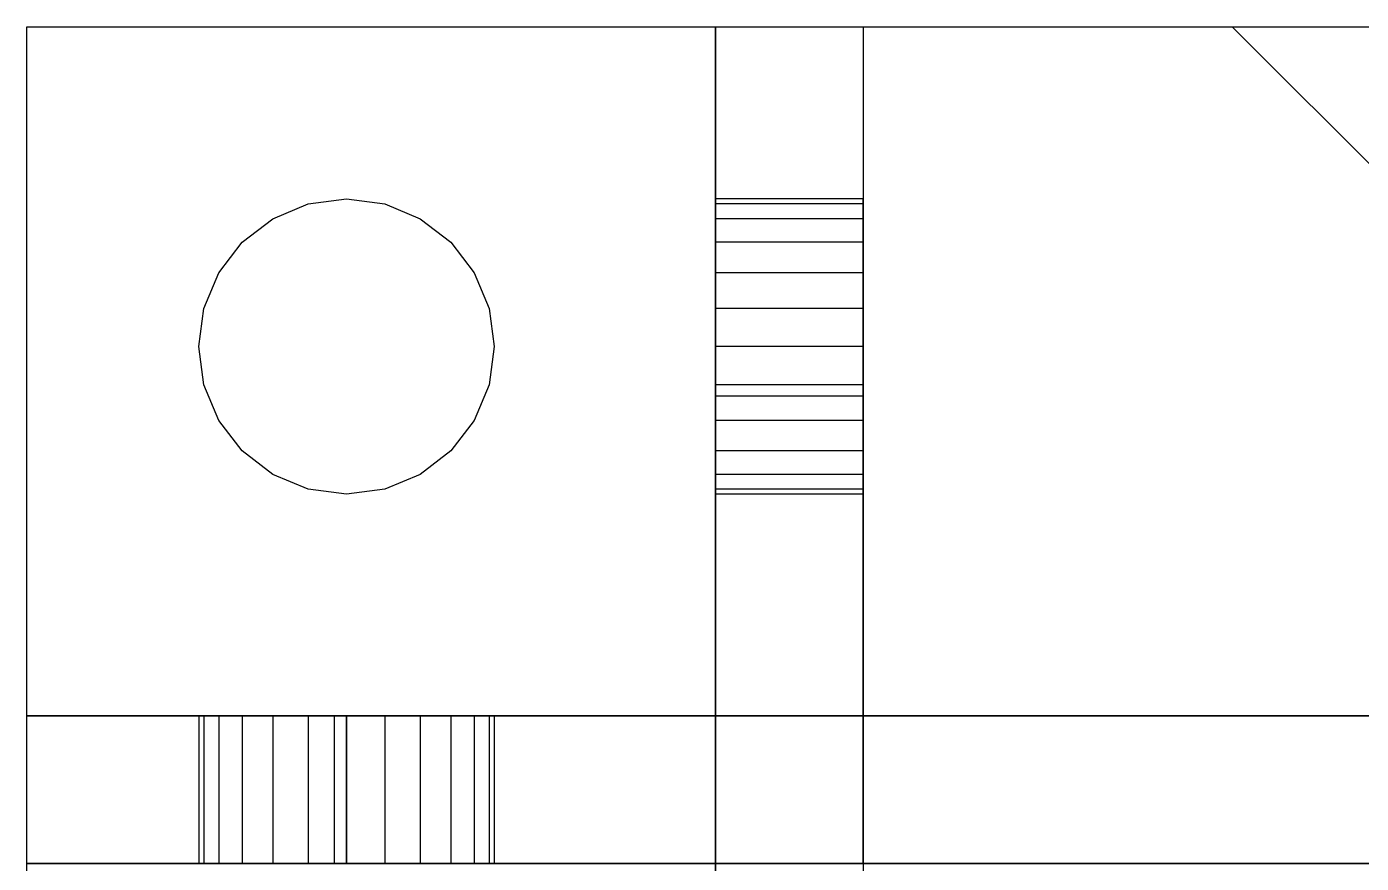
# Model space of a CAD drawing. Header units: metres. Extents: x -1 to 375, y 3 to 378.
# Drawn here: x -0.64 to 16.59, y 22.7 to 33.5 of the extents above; entities that cross this region are included whole.
import ezdxf

# ---------------------------------------------------------------- set-up
doc = ezdxf.new("R2010")
doc.units = ezdxf.units.M

msp = doc.modelspace()

# ---------------------------------------------------------------- linework, layer by layer
at = {"layer": 'Flat node sheet'}
for p, q in [((-0.635, 3.017, 8.732), (-0.635, 33.497, 8.732)), ((-0.635, 33.497, 8.732), (19.05, 33.497, 8.732)), ((-0.635, 33.497, 8.732), (-0.635, 33.497, 10.637)), ((-0.635, 33.497, 10.637), (19.05, 33.497, 10.637)), ((-0.635, 3.017, 10.637), (-0.635, 33.497, 10.637)), ((-0.635, 24.607, 19.527), (-0.635, 33.497, 19.527)), ((-0.635, 33.497, 19.527), (14.922, 33.497, 19.527)), ((-0.635, 33.497, 19.527), (-0.635, 33.497, 21.432)), ((-0.635, 24.607, 21.432), (-0.635, 33.497, 21.432)), ((-0.635, 33.497, 21.432), (14.922, 33.497, 21.432)), ((-0.635, 3.017, 253.842), (-0.635, 33.497, 253.842)), ((-0.635, 33.497, 253.842), (19.05, 33.497, 253.842)), ((-0.635, 33.497, 253.842), (-0.635, 33.497, 255.747)), ((-0.635, 33.497, 255.747), (19.05, 33.497, 255.747)), ((-0.635, 3.017, 255.747), (-0.635, 33.497, 255.747)), ((-0.635, 24.607, 264.637), (-0.635, 33.497, 264.637)), ((-0.635, 33.497, 264.637), (14.922, 33.497, 264.637)), ((-0.635, 33.497, 264.637), (-0.635, 33.497, 266.542)), ((-0.635, 24.607, 266.542), (-0.635, 33.497, 266.542)), ((-0.635, 33.497, 266.542), (14.922, 33.497, 266.542)), ((8.255, 33.497, 19.527), (8.255, 6.986, 19.527)), ((8.255, 33.497, 8.732), (8.255, 33.497, -0.158)), ((8.255, 33.497, 19.527), (8.255, 33.497, 10.637)), ((8.255, 33.497, 30.322), (8.255, 33.497, 21.432)), ((8.255, 33.497, 10.637), (8.255, 7.304, 10.637)), ((8.255, 7.304, 8.732), (8.255, 33.497, 8.732)), ((8.255, 33.497, 30.322), (8.255, 28.735, 30.322)), ((8.255, 33.497, 21.432), (8.255, 6.986, 21.432)), ((8.255, 33.497, -0.158), (8.255, 17.94, -0.158)), ((8.255, 33.497, -0.158), (10.16, 33.497, -0.158)), ((8.255, 33.497, 30.322), (10.16, 33.497, 30.322)), ((8.255, 33.497, 21.432), (10.16, 33.497, 21.432)), ((8.255, 33.497, 19.527), (10.16, 33.497, 19.527)), ((8.255, 33.497, 10.637), (10.16, 33.497, 10.637)), ((8.255, 33.497, 8.732), (10.16, 33.497, 8.732)), ((8.255, 33.497, 264.637), (8.255, 6.986, 264.637)), ((8.255, 33.497, 253.842), (8.255, 33.497, 244.952)), ((8.255, 33.497, 264.637), (8.255, 33.497, 255.747)), ((8.255, 33.497, 275.432), (8.255, 33.497, 266.542)), ((8.255, 33.497, 255.747), (8.255, 7.304, 255.747)), ((8.255, 7.304, 253.842), (8.255, 33.497, 253.842)), ((8.255, 33.497, 275.432), (8.255, 28.735, 275.432)), ((8.255, 33.497, 266.542), (8.255, 6.986, 266.542)), ((8.255, 33.497, 244.952), (8.255, 17.94, 244.952)), ((8.255, 33.497, 244.952), (10.16, 33.497, 244.952)), ((8.255, 33.497, 275.432), (10.16, 33.497, 275.432)), ((8.255, 33.497, 266.542), (10.16, 33.497, 266.542)), ((8.255, 33.497, 264.637), (10.16, 33.497, 264.637)), ((8.255, 33.497, 255.747), (10.16, 33.497, 255.747)), ((8.255, 33.497, 253.842), (10.16, 33.497, 253.842)), ((10.16, 33.497, 8.732), (10.16, 33.497, -0.158)), ((10.16, 33.497, 8.732), (10.16, 7.304, 8.732)), ((10.16, 33.497, 10.637), (10.16, 7.304, 10.637)), ((10.16, 33.497, 19.527), (10.16, 33.497, 10.637)), ((10.16, 33.497, 30.322), (10.16, 33.497, 21.432)), ((10.16, 33.497, 30.322), (10.16, 28.735, 30.322)), ((10.16, 33.497, -0.158), (10.16, 17.94, -0.158)), ((10.16, 33.497, 21.432), (10.16, 7.145, 21.432)), ((10.16, 33.497, 19.527), (10.16, 7.145, 19.527)), ((10.16, 33.497, 253.842), (10.16, 33.497, 244.952)), ((10.16, 33.497, 253.842), (10.16, 7.304, 253.842)), ((10.16, 33.497, 255.747), (10.16, 7.304, 255.747)), ((10.16, 33.497, 264.637), (10.16, 33.497, 255.747)), ((10.16, 33.497, 275.432), (10.16, 33.497, 266.542)), ((10.16, 33.497, 275.432), (10.16, 28.735, 275.432)), ((10.16, 33.497, 244.952), (10.16, 17.94, 244.952)), ((10.16, 33.497, 266.542), (10.16, 7.145, 266.542)), ((10.16, 33.497, 264.637), (10.16, 7.145, 264.637)), ((14.922, 33.497, 19.527), (19.05, 29.37, 19.527)), ((14.922, 33.497, 19.527), (14.922, 33.497, 21.432)), ((14.922, 33.497, 21.432), (19.05, 29.37, 21.432)), ((14.922, 33.497, 264.637), (19.05, 29.37, 264.637)), ((14.922, 33.497, 264.637), (14.922, 33.497, 266.542)), ((14.922, 33.497, 266.542), (19.05, 29.37, 266.542)), ((2.54, 31.02, 10.637), (2.999, 31.21, 10.637)), ((2.54, 31.02, 8.732), (2.999, 31.21, 8.732)), ((2.54, 31.02, 255.747), (2.999, 31.21, 255.747)), ((2.54, 31.02, 253.842), (2.999, 31.21, 253.842)), ((2.999, 31.21, 10.637), (3.492, 31.275, 10.637)), ((2.999, 31.21, 8.732), (3.492, 31.275, 8.732)), ((2.999, 31.21, 255.747), (3.492, 31.275, 255.747)), ((2.999, 31.21, 253.842), (3.492, 31.275, 253.842)), ((2.999, 31.21, 10.637), (2.999, 31.21, 8.732)), ((2.999, 31.21, 255.747), (2.999, 31.21, 253.842)), ((3.492, 31.275, 10.637), (3.986, 31.21, 10.637)), ((3.492, 31.275, 8.732), (3.986, 31.21, 8.732)), ((3.492, 31.275, 10.637), (3.492, 31.275, 8.732)), ((3.492, 31.275, 255.747), (3.986, 31.21, 255.747)), ((3.492, 31.275, 253.842), (3.986, 31.21, 253.842)), ((3.492, 31.275, 255.747), (3.492, 31.275, 253.842)), ((3.986, 31.21, 10.637), (4.445, 31.02, 10.637)), ((3.986, 31.21, 8.732), (4.445, 31.02, 8.732)), ((3.986, 31.21, 10.637), (3.986, 31.21, 8.732)), ((3.986, 31.21, 255.747), (4.445, 31.02, 255.747)), ((3.986, 31.21, 253.842), (4.445, 31.02, 253.842)), ((3.986, 31.21, 255.747), (3.986, 31.21, 253.842)), ((8.255, 31.275, 26.195), (8.255, 31.21, 25.702)), ((8.255, 31.21, 26.688), (8.255, 31.275, 26.195)), ((10.16, 31.275, 26.195), (8.255, 31.275, 26.195)), ((8.255, 31.275, 271.305), (8.255, 31.21, 270.812)), ((8.255, 31.21, 271.798), (8.255, 31.275, 271.305)), ((10.16, 31.275, 271.305), (8.255, 31.275, 271.305)), ((8.255, 31.21, 25.702), (8.255, 31.02, 25.242)), ((8.255, 31.02, 27.147), (8.255, 31.21, 26.688)), ((10.16, 31.21, 25.702), (8.255, 31.21, 25.702)), ((10.16, 31.21, 26.688), (8.255, 31.21, 26.688)), ((8.255, 31.21, 270.812), (8.255, 31.02, 270.352)), ((8.255, 31.02, 272.257), (8.255, 31.21, 271.798)), ((10.16, 31.21, 270.812), (8.255, 31.21, 270.812)), ((10.16, 31.21, 271.798), (8.255, 31.21, 271.798)), ((10.16, 31.275, 26.195), (10.16, 31.21, 25.702)), ((10.16, 31.21, 26.688), (10.16, 31.275, 26.195)), ((10.16, 31.275, 271.305), (10.16, 31.21, 270.812)), ((10.16, 31.21, 271.798), (10.16, 31.275, 271.305)), ((10.16, 31.21, 25.702), (10.16, 31.02, 25.242)), ((10.16, 31.02, 27.147), (10.16, 31.21, 26.688)), ((10.16, 31.21, 270.812), (10.16, 31.02, 270.352)), ((10.16, 31.02, 272.257), (10.16, 31.21, 271.798)), ((2.145, 30.717, 10.637), (2.54, 31.02, 10.637)), ((2.145, 30.717, 8.732), (2.54, 31.02, 8.732)), ((2.145, 30.717, 255.747), (2.54, 31.02, 255.747)), ((2.145, 30.717, 253.842), (2.54, 31.02, 253.842)), ((2.54, 31.02, 10.637), (2.54, 31.02, 8.732)), ((2.54, 31.02, 255.747), (2.54, 31.02, 253.842)), ((4.445, 31.02, 10.637), (4.84, 30.717, 10.637)), ((4.445, 31.02, 8.732), (4.84, 30.717, 8.732)), ((4.445, 31.02, 10.637), (4.445, 31.02, 8.732)), ((4.445, 31.02, 255.747), (4.84, 30.717, 255.747)), ((4.445, 31.02, 253.842), (4.84, 30.717, 253.842)), ((4.445, 31.02, 255.747), (4.445, 31.02, 253.842)), ((8.255, 31.02, 25.242), (8.255, 30.717, 24.848)), ((8.255, 30.717, 27.542), (8.255, 31.02, 27.147)), ((10.16, 31.02, 25.242), (8.255, 31.02, 25.242)), ((10.16, 31.02, 27.147), (8.255, 31.02, 27.147)), ((8.255, 31.02, 270.352), (8.255, 30.717, 269.958)), ((8.255, 30.717, 272.652), (8.255, 31.02, 272.257)), ((10.16, 31.02, 270.352), (8.255, 31.02, 270.352)), ((10.16, 31.02, 272.257), (8.255, 31.02, 272.257)), ((10.16, 31.02, 25.242), (10.16, 30.717, 24.848)), ((10.16, 30.717, 27.542), (10.16, 31.02, 27.147)), ((10.16, 31.02, 270.352), (10.16, 30.717, 269.958)), ((10.16, 30.717, 272.652), (10.16, 31.02, 272.257)), ((1.843, 30.322, 10.637), (2.145, 30.717, 10.637)), ((1.843, 30.322, 8.732), (2.145, 30.717, 8.732)), ((1.843, 30.322, 255.747), (2.145, 30.717, 255.747)), ((1.843, 30.322, 253.842), (2.145, 30.717, 253.842)), ((2.145, 30.717, 10.637), (2.145, 30.717, 8.732)), ((2.145, 30.717, 255.747), (2.145, 30.717, 253.842)), ((4.84, 30.717, 10.637), (5.142, 30.322, 10.637)), ((4.84, 30.717, 8.732), (5.142, 30.322, 8.732)), ((4.84, 30.717, 10.637), (4.84, 30.717, 8.732)), ((4.84, 30.717, 255.747), (5.142, 30.322, 255.747)), ((4.84, 30.717, 253.842), (5.142, 30.322, 253.842)), ((4.84, 30.717, 255.747), (4.84, 30.717, 253.842)), ((8.255, 30.717, 24.848), (8.255, 30.322, 24.545)), ((8.255, 30.322, 27.845), (8.255, 30.717, 27.542)), ((10.16, 30.717, 24.848), (8.255, 30.717, 24.848)), ((10.16, 30.717, 27.542), (8.255, 30.717, 27.542)), ((8.255, 30.717, 269.958), (8.255, 30.322, 269.655)), ((8.255, 30.322, 272.955), (8.255, 30.717, 272.652)), ((10.16, 30.717, 269.958), (8.255, 30.717, 269.958)), ((10.16, 30.717, 272.652), (8.255, 30.717, 272.652)), ((10.16, 30.717, 24.848), (10.16, 30.322, 24.545)), ((10.16, 30.322, 27.845), (10.16, 30.717, 27.542)), ((10.16, 30.717, 269.958), (10.16, 30.322, 269.655)), ((10.16, 30.322, 272.955), (10.16, 30.717, 272.652)), ((1.652, 29.863, 10.637), (1.843, 30.322, 10.637)), ((1.652, 29.863, 8.732), (1.843, 30.322, 8.732)), ((1.652, 29.863, 255.747), (1.843, 30.322, 255.747)), ((1.652, 29.863, 253.842), (1.843, 30.322, 253.842)), ((1.843, 30.322, 10.637), (1.843, 30.322, 8.732)), ((1.843, 30.322, 255.747), (1.843, 30.322, 253.842)), ((5.142, 30.322, 10.637), (5.333, 29.863, 10.637)), ((5.142, 30.322, 8.732), (5.333, 29.863, 8.732)), ((5.142, 30.322, 10.637), (5.142, 30.322, 8.732)), ((5.142, 30.322, 255.747), (5.333, 29.863, 255.747)), ((5.142, 30.322, 253.842), (5.333, 29.863, 253.842)), ((5.142, 30.322, 255.747), (5.142, 30.322, 253.842)), ((8.255, 30.322, 24.545), (8.255, 29.863, 24.355)), ((8.255, 29.863, 28.035), (8.255, 30.322, 27.845)), ((10.16, 30.322, 24.545), (8.255, 30.322, 24.545)), ((10.16, 30.322, 27.845), (8.255, 30.322, 27.845)), ((8.255, 30.322, 269.655), (8.255, 29.863, 269.465)), ((8.255, 29.863, 273.145), (8.255, 30.322, 272.955)), ((10.16, 30.322, 269.655), (8.255, 30.322, 269.655)), ((10.16, 30.322, 272.955), (8.255, 30.322, 272.955)), ((10.16, 30.322, 24.545), (10.16, 29.863, 24.355)), ((10.16, 29.863, 28.035), (10.16, 30.322, 27.845)), ((10.16, 30.322, 269.655), (10.16, 29.863, 269.465)), ((10.16, 29.863, 273.145), (10.16, 30.322, 272.955)), ((1.587, 29.37, 8.732), (1.652, 29.863, 8.732)), ((1.587, 29.37, 253.842), (1.652, 29.863, 253.842)), ((1.587, 29.37, 10.637), (1.652, 29.863, 10.637)), ((1.587, 29.37, 255.747), (1.652, 29.863, 255.747)), ((1.652, 29.863, 10.637), (1.652, 29.863, 8.732)), ((1.652, 29.863, 255.747), (1.652, 29.863, 253.842)), ((5.333, 29.863, 10.637), (5.397, 29.37, 10.637)), ((5.333, 29.863, 8.732), (5.397, 29.37, 8.732)), ((5.333, 29.863, 10.637), (5.333, 29.863, 8.732)), ((5.333, 29.863, 255.747), (5.397, 29.37, 255.747)), ((5.333, 29.863, 253.842), (5.397, 29.37, 253.842)), ((5.333, 29.863, 255.747), (5.333, 29.863, 253.842)), ((8.255, 29.863, 24.355), (8.255, 29.37, 24.29)), ((8.255, 29.37, 28.1), (8.255, 29.863, 28.035)), ((10.16, 29.863, 24.355), (8.255, 29.863, 24.355)), ((10.16, 29.863, 28.035), (8.255, 29.863, 28.035)), ((8.255, 29.863, 269.465), (8.255, 29.37, 269.4)), ((8.255, 29.37, 273.21), (8.255, 29.863, 273.145)), ((10.16, 29.863, 269.465), (8.255, 29.863, 269.465)), ((10.16, 29.863, 273.145), (8.255, 29.863, 273.145)), ((10.16, 29.863, 24.355), (10.16, 29.37, 24.29)), ((10.16, 29.37, 28.1), (10.16, 29.863, 28.035)), ((10.16, 29.863, 269.465), (10.16, 29.37, 269.4)), ((10.16, 29.37, 273.21), (10.16, 29.863, 273.145)), ((1.652, 28.877, 8.732), (1.587, 29.37, 8.732)), ((1.587, 29.37, 10.637), (1.587, 29.37, 8.732)), ((1.652, 28.877, 253.842), (1.587, 29.37, 253.842)), ((1.587, 29.37, 255.747), (1.587, 29.37, 253.842)), ((1.652, 28.877, 10.637), (1.587, 29.37, 10.637)), ((1.652, 28.877, 255.747), (1.587, 29.37, 255.747)), ((5.397, 29.37, 10.637), (5.333, 28.877, 10.637)), ((5.397, 29.37, 8.732), (5.333, 28.877, 8.732)), ((5.397, 29.37, 255.747), (5.333, 28.877, 255.747)), ((5.397, 29.37, 253.842), (5.333, 28.877, 253.842)), ((5.397, 29.37, 10.637), (5.397, 29.37, 8.732)), ((5.397, 29.37, 255.747), (5.397, 29.37, 253.842)), ((8.255, 29.37, 24.29), (8.255, 28.877, 24.355)), ((8.255, 28.877, 28.035), (8.255, 29.37, 28.1)), ((10.16, 29.37, 24.29), (8.255, 29.37, 24.29)), ((10.16, 29.37, 28.1), (8.255, 29.37, 28.1)), ((8.255, 29.37, 269.4), (8.255, 28.877, 269.465)), ((8.255, 28.877, 273.145), (8.255, 29.37, 273.21)), ((10.16, 29.37, 269.4), (8.255, 29.37, 269.4)), ((10.16, 29.37, 273.21), (8.255, 29.37, 273.21)), ((10.16, 29.37, 24.29), (10.16, 28.877, 24.355)), ((10.16, 28.877, 28.035), (10.16, 29.37, 28.1)), ((10.16, 29.37, 269.4), (10.16, 28.877, 269.465)), ((10.16, 28.877, 273.145), (10.16, 29.37, 273.21)), ((1.843, 28.417, 10.637), (1.652, 28.877, 10.637)), ((1.843, 28.417, 8.732), (1.652, 28.877, 8.732)), ((1.652, 28.877, 10.637), (1.652, 28.877, 8.732)), ((1.843, 28.417, 255.747), (1.652, 28.877, 255.747)), ((1.843, 28.417, 253.842), (1.652, 28.877, 253.842)), ((1.652, 28.877, 255.747), (1.652, 28.877, 253.842)), ((5.333, 28.877, 10.637), (5.142, 28.417, 10.637)), ((5.333, 28.877, 8.732), (5.142, 28.417, 8.732)), ((5.333, 28.877, 255.747), (5.142, 28.417, 255.747)), ((5.333, 28.877, 253.842), (5.142, 28.417, 253.842)), ((5.333, 28.877, 10.637), (5.333, 28.877, 8.732)), ((5.333, 28.877, 255.747), (5.333, 28.877, 253.842)), ((8.255, 28.877, 24.355), (8.255, 28.417, 24.545)), ((8.255, 28.417, 27.845), (8.255, 28.877, 28.035)), ((10.16, 28.877, 24.355), (8.255, 28.877, 24.355)), ((10.16, 28.877, 28.035), (8.255, 28.877, 28.035)), ((8.255, 28.877, 269.465), (8.255, 28.417, 269.655)), ((8.255, 28.417, 272.955), (8.255, 28.877, 273.145)), ((10.16, 28.877, 269.465), (8.255, 28.877, 269.465)), ((10.16, 28.877, 273.145), (8.255, 28.877, 273.145)), ((10.16, 28.877, 24.355), (10.16, 28.417, 24.545)), ((10.16, 28.417, 27.845), (10.16, 28.877, 28.035)), ((10.16, 28.877, 269.465), (10.16, 28.417, 269.655)), ((10.16, 28.417, 272.955), (10.16, 28.877, 273.145)), ((8.255, 24.607, 26.195), (8.255, 28.735, 30.322)), ((8.255, 28.735, 30.322), (10.16, 28.735, 30.322)), ((8.255, 24.607, 271.305), (8.255, 28.735, 275.432)), ((8.255, 28.735, 275.432), (10.16, 28.735, 275.432)), ((10.16, 24.607, 26.195), (10.16, 28.735, 30.322)), ((10.16, 24.607, 271.305), (10.16, 28.735, 275.432)), ((2.145, 28.023, 10.637), (1.843, 28.417, 10.637)), ((2.145, 28.023, 8.732), (1.843, 28.417, 8.732)), ((1.843, 28.417, 10.637), (1.843, 28.417, 8.732)), ((2.145, 28.023, 255.747), (1.843, 28.417, 255.747)), ((2.145, 28.023, 253.842), (1.843, 28.417, 253.842)), ((1.843, 28.417, 255.747), (1.843, 28.417, 253.842)), ((5.142, 28.417, 10.637), (4.84, 28.023, 10.637)), ((5.142, 28.417, 8.732), (4.84, 28.023, 8.732)), ((5.142, 28.417, 255.747), (4.84, 28.023, 255.747)), ((5.142, 28.417, 253.842), (4.84, 28.023, 253.842)), ((5.142, 28.417, 10.637), (5.142, 28.417, 8.732)), ((5.142, 28.417, 255.747), (5.142, 28.417, 253.842)), ((8.255, 28.417, 24.545), (8.255, 28.023, 24.848)), ((8.255, 28.023, 27.542), (8.255, 28.417, 27.845)), ((10.16, 28.417, 24.545), (8.255, 28.417, 24.545)), ((10.16, 28.417, 27.845), (8.255, 28.417, 27.845)), ((8.255, 28.417, 269.655), (8.255, 28.023, 269.958)), ((8.255, 28.023, 272.652), (8.255, 28.417, 272.955)), ((10.16, 28.417, 269.655), (8.255, 28.417, 269.655)), ((10.16, 28.417, 272.955), (8.255, 28.417, 272.955)), ((10.16, 28.417, 24.545), (10.16, 28.023, 24.848)), ((10.16, 28.023, 27.542), (10.16, 28.417, 27.845)), ((10.16, 28.417, 269.655), (10.16, 28.023, 269.958)), ((10.16, 28.023, 272.652), (10.16, 28.417, 272.955)), ((2.54, 27.72, 10.637), (2.145, 28.023, 10.637)), ((2.54, 27.72, 8.732), (2.145, 28.023, 8.732)), ((2.145, 28.023, 10.637), (2.145, 28.023, 8.732)), ((2.54, 27.72, 255.747), (2.145, 28.023, 255.747)), ((2.54, 27.72, 253.842), (2.145, 28.023, 253.842)), ((2.145, 28.023, 255.747), (2.145, 28.023, 253.842)), ((4.84, 28.023, 10.637), (4.445, 27.72, 10.637)), ((4.84, 28.023, 8.732), (4.445, 27.72, 8.732)), ((4.84, 28.023, 255.747), (4.445, 27.72, 255.747)), ((4.84, 28.023, 253.842), (4.445, 27.72, 253.842)), ((4.84, 28.023, 10.637), (4.84, 28.023, 8.732)), ((4.84, 28.023, 255.747), (4.84, 28.023, 253.842)), ((8.255, 28.023, 24.848), (8.255, 27.72, 25.242)), ((8.255, 27.72, 27.147), (8.255, 28.023, 27.542)), ((10.16, 28.023, 24.848), (8.255, 28.023, 24.848)), ((10.16, 28.023, 27.542), (8.255, 28.023, 27.542)), ((8.255, 28.023, 269.958), (8.255, 27.72, 270.352)), ((8.255, 27.72, 272.257), (8.255, 28.023, 272.652)), ((10.16, 28.023, 269.958), (8.255, 28.023, 269.958)), ((10.16, 28.023, 272.652), (8.255, 28.023, 272.652)), ((10.16, 28.023, 24.848), (10.16, 27.72, 25.242)), ((10.16, 27.72, 27.147), (10.16, 28.023, 27.542)), ((10.16, 28.023, 269.958), (10.16, 27.72, 270.352)), ((10.16, 27.72, 272.257), (10.16, 28.023, 272.652)), ((2.999, 27.53, 10.637), (2.54, 27.72, 10.637)), ((2.999, 27.53, 8.732), (2.54, 27.72, 8.732)), ((2.54, 27.72, 10.637), (2.54, 27.72, 8.732)), ((2.999, 27.53, 255.747), (2.54, 27.72, 255.747)), ((2.999, 27.53, 253.842), (2.54, 27.72, 253.842)), ((2.54, 27.72, 255.747), (2.54, 27.72, 253.842)), ((4.445, 27.72, 10.637), (3.986, 27.53, 10.637)), ((4.445, 27.72, 8.732), (3.986, 27.53, 8.732)), ((4.445, 27.72, 255.747), (3.986, 27.53, 255.747)), ((4.445, 27.72, 253.842), (3.986, 27.53, 253.842)), ((4.445, 27.72, 10.637), (4.445, 27.72, 8.732)), ((4.445, 27.72, 255.747), (4.445, 27.72, 253.842)), ((8.255, 27.53, 26.688), (8.255, 27.72, 27.147)), ((8.255, 27.72, 25.242), (8.255, 27.53, 25.702)), ((10.16, 27.72, 25.242), (8.255, 27.72, 25.242)), ((10.16, 27.72, 27.147), (8.255, 27.72, 27.147)), ((8.255, 27.53, 271.798), (8.255, 27.72, 272.257)), ((8.255, 27.72, 270.352), (8.255, 27.53, 270.812)), ((10.16, 27.72, 270.352), (8.255, 27.72, 270.352)), ((10.16, 27.72, 272.257), (8.255, 27.72, 272.257)), ((10.16, 27.72, 25.242), (10.16, 27.53, 25.702)), ((10.16, 27.53, 26.688), (10.16, 27.72, 27.147)), ((10.16, 27.72, 270.352), (10.16, 27.53, 270.812)), ((10.16, 27.53, 271.798), (10.16, 27.72, 272.257)), ((3.492, 27.465, 10.637), (2.999, 27.53, 10.637)), ((3.492, 27.465, 8.732), (2.999, 27.53, 8.732)), ((2.999, 27.53, 10.637), (2.999, 27.53, 8.732)), ((3.492, 27.465, 255.747), (2.999, 27.53, 255.747)), ((3.492, 27.465, 253.842), (2.999, 27.53, 253.842)), ((2.999, 27.53, 255.747), (2.999, 27.53, 253.842)), ((3.986, 27.53, 8.732), (3.492, 27.465, 8.732)), ((3.986, 27.53, 253.842), (3.492, 27.465, 253.842)), ((3.492, 27.465, 10.637), (3.492, 27.465, 8.732)), ((3.492, 27.465, 255.747), (3.492, 27.465, 253.842)), ((3.986, 27.53, 10.637), (3.492, 27.465, 10.637)), ((3.986, 27.53, 255.747), (3.492, 27.465, 255.747)), ((3.986, 27.53, 10.637), (3.986, 27.53, 8.732)), ((3.986, 27.53, 255.747), (3.986, 27.53, 253.842)), ((8.255, 27.465, 26.195), (8.255, 27.53, 26.688)), ((8.255, 27.53, 25.702), (8.255, 27.465, 26.195)), ((10.16, 27.53, 26.688), (8.255, 27.53, 26.688)), ((10.16, 27.53, 25.702), (8.255, 27.53, 25.702)), ((8.255, 27.465, 271.305), (8.255, 27.53, 271.798)), ((8.255, 27.53, 270.812), (8.255, 27.465, 271.305)), ((10.16, 27.53, 271.798), (8.255, 27.53, 271.798)), ((10.16, 27.53, 270.812), (8.255, 27.53, 270.812)), ((10.16, 27.465, 26.195), (8.255, 27.465, 26.195)), ((10.16, 27.465, 271.305), (8.255, 27.465, 271.305)), ((10.16, 27.53, 25.702), (10.16, 27.465, 26.195)), ((10.16, 27.465, 26.195), (10.16, 27.53, 26.688)), ((10.16, 27.53, 270.812), (10.16, 27.465, 271.305)), ((10.16, 27.465, 271.305), (10.16, 27.53, 271.798)), ((-0.635, 22.702, 30.322), (-0.635, 24.607, 30.322)), ((-0.635, 22.702, 10.637), (-0.635, 24.607, 10.637)), ((-0.635, 22.702, 4.605), (-0.635, 24.607, 4.605)), ((-0.635, 22.702, -0.158), (-0.635, 24.607, -0.158)), ((-0.635, 24.607, -0.158), (8.255, 24.607, -0.158)), ((-0.635, 24.607, -0.158), (-0.635, 24.607, 4.605)), ((3.492, 24.607, 8.732), (-0.635, 24.607, 4.605)), ((-0.635, 24.607, 10.637), (3.492, 24.607, 10.637)), ((-0.635, 24.607, 30.322), (-0.635, 24.607, 10.637)), ((29.845, 24.607, 30.322), (-0.635, 24.607, 30.322)), ((25.559, 24.607, 19.527), (-0.635, 24.607, 19.527)), ((-0.635, 24.607, 19.527), (-0.635, 24.607, 21.432)), ((-0.635, 24.607, 21.432), (25.559, 24.607, 21.432)), ((-0.635, 22.702, 275.432), (-0.635, 24.607, 275.432)), ((-0.635, 22.702, 255.747), (-0.635, 24.607, 255.747)), ((-0.635, 22.702, 249.715), (-0.635, 24.607, 249.715)), ((-0.635, 22.702, 244.952), (-0.635, 24.607, 244.952)), ((-0.635, 24.607, 244.952), (8.255, 24.607, 244.952)), ((-0.635, 24.607, 244.952), (-0.635, 24.607, 249.715)), ((3.492, 24.607, 253.842), (-0.635, 24.607, 249.715)), ((-0.635, 24.607, 255.747), (3.492, 24.607, 255.747)), ((-0.635, 24.607, 275.432), (-0.635, 24.607, 255.747)), ((29.845, 24.607, 275.432), (-0.635, 24.607, 275.432)), ((25.559, 24.607, 264.637), (-0.635, 24.607, 264.637)), ((-0.635, 24.607, 264.637), (-0.635, 24.607, 266.542)), ((-0.635, 24.607, 266.542), (25.559, 24.607, 266.542)), ((1.652, 24.607, 26.688), (1.587, 24.607, 26.195)), ((1.587, 24.607, 26.195), (1.652, 24.607, 25.702)), ((1.587, 24.607, 26.195), (1.587, 22.702, 26.195)), ((1.652, 24.607, 4.463), (1.587, 24.607, 3.97)), ((1.587, 24.607, 3.97), (1.652, 24.607, 3.477)), ((1.587, 24.607, 3.97), (1.587, 22.702, 3.97)), ((1.652, 24.607, 271.798), (1.587, 24.607, 271.305)), ((1.587, 24.607, 271.305), (1.652, 24.607, 270.812)), ((1.587, 24.607, 271.305), (1.587, 22.702, 271.305)), ((1.652, 24.607, 249.573), (1.587, 24.607, 249.08)), ((1.587, 24.607, 249.08), (1.652, 24.607, 248.587)), ((1.587, 24.607, 249.08), (1.587, 22.702, 249.08)), ((1.843, 24.607, 27.147), (1.652, 24.607, 26.688)), ((1.652, 24.607, 25.702), (1.843, 24.607, 25.242)), ((1.652, 24.607, 25.702), (1.652, 22.702, 25.702)), ((1.652, 24.607, 26.688), (1.652, 22.702, 26.688)), ((1.843, 24.607, 4.922), (1.652, 24.607, 4.463)), ((1.652, 24.607, 3.477), (1.843, 24.607, 3.017)), ((1.652, 24.607, 3.477), (1.652, 22.702, 3.477)), ((1.652, 24.607, 4.463), (1.652, 22.702, 4.463)), ((1.843, 24.607, 272.257), (1.652, 24.607, 271.798)), ((1.652, 24.607, 270.812), (1.843, 24.607, 270.352)), ((1.652, 24.607, 270.812), (1.652, 22.702, 270.812)), ((1.652, 24.607, 271.798), (1.652, 22.702, 271.798)), ((1.843, 24.607, 250.032), (1.652, 24.607, 249.573)), ((1.652, 24.607, 248.587), (1.843, 24.607, 248.127)), ((1.652, 24.607, 248.587), (1.652, 22.702, 248.587)), ((1.652, 24.607, 249.573), (1.652, 22.702, 249.573)), ((2.145, 24.607, 27.542), (1.843, 24.607, 27.147)), ((1.843, 24.607, 25.242), (2.145, 24.607, 24.848)), ((1.843, 24.607, 25.242), (1.843, 22.702, 25.242)), ((1.843, 24.607, 27.147), (1.843, 22.702, 27.147)), ((2.145, 24.607, 5.317), (1.843, 24.607, 4.922)), ((1.843, 24.607, 3.017), (2.145, 24.607, 2.623)), ((1.843, 24.607, 3.017), (1.843, 22.702, 3.017)), ((1.843, 24.607, 4.922), (1.843, 22.702, 4.922)), ((2.145, 24.607, 272.652), (1.843, 24.607, 272.257)), ((1.843, 24.607, 270.352), (2.145, 24.607, 269.958)), ((1.843, 24.607, 270.352), (1.843, 22.702, 270.352)), ((1.843, 24.607, 272.257), (1.843, 22.702, 272.257)), ((2.145, 24.607, 250.427), (1.843, 24.607, 250.032)), ((1.843, 24.607, 248.127), (2.145, 24.607, 247.733)), ((1.843, 24.607, 248.127), (1.843, 22.702, 248.127)), ((1.843, 24.607, 250.032), (1.843, 22.702, 250.032)), ((2.54, 24.607, 27.845), (2.145, 24.607, 27.542)), ((2.145, 24.607, 24.848), (2.54, 24.607, 24.545)), ((2.145, 24.607, 24.848), (2.145, 22.702, 24.848)), ((2.145, 24.607, 27.542), (2.145, 22.702, 27.542)), ((2.54, 24.607, 5.62), (2.145, 24.607, 5.317)), ((2.145, 24.607, 2.623), (2.54, 24.607, 2.32)), ((2.145, 24.607, 2.623), (2.145, 22.702, 2.623)), ((2.145, 24.607, 5.317), (2.145, 22.702, 5.317)), ((2.54, 24.607, 272.955), (2.145, 24.607, 272.652)), ((2.145, 24.607, 269.958), (2.54, 24.607, 269.655)), ((2.145, 24.607, 269.958), (2.145, 22.702, 269.958)), ((2.145, 24.607, 272.652), (2.145, 22.702, 272.652)), ((2.54, 24.607, 250.73), (2.145, 24.607, 250.427)), ((2.145, 24.607, 247.733), (2.54, 24.607, 247.43)), ((2.145, 24.607, 247.733), (2.145, 22.702, 247.733)), ((2.145, 24.607, 250.427), (2.145, 22.702, 250.427)), ((2.999, 24.607, 28.035), (2.54, 24.607, 27.845)), ((2.54, 24.607, 24.545), (2.999, 24.607, 24.355)), ((2.54, 24.607, 24.545), (2.54, 22.702, 24.545)), ((2.54, 24.607, 27.845), (2.54, 22.702, 27.845)), ((2.999, 24.607, 5.81), (2.54, 24.607, 5.62)), ((2.54, 24.607, 2.32), (2.999, 24.607, 2.13)), ((2.54, 24.607, 2.32), (2.54, 22.702, 2.32)), ((2.54, 24.607, 5.62), (2.54, 22.702, 5.62)), ((2.999, 24.607, 273.145), (2.54, 24.607, 272.955)), ((2.54, 24.607, 269.655), (2.999, 24.607, 269.465)), ((2.54, 24.607, 269.655), (2.54, 22.702, 269.655)), ((2.54, 24.607, 272.955), (2.54, 22.702, 272.955)), ((2.999, 24.607, 250.92), (2.54, 24.607, 250.73)), ((2.54, 24.607, 247.43), (2.999, 24.607, 247.24)), ((2.54, 24.607, 247.43), (2.54, 22.702, 247.43)), ((2.54, 24.607, 250.73), (2.54, 22.702, 250.73)), ((3.492, 24.607, 28.1), (2.999, 24.607, 28.035)), ((2.999, 24.607, 24.355), (3.492, 24.607, 24.29)), ((2.999, 24.607, 28.035), (2.999, 22.702, 28.035)), ((2.999, 24.607, 24.355), (2.999, 22.702, 24.355)), ((3.492, 24.607, 5.875), (2.999, 24.607, 5.81)), ((2.999, 24.607, 2.13), (3.492, 24.607, 2.065)), ((2.999, 24.607, 2.13), (2.999, 22.702, 2.13)), ((2.999, 24.607, 5.81), (2.999, 22.702, 5.81)), ((3.492, 24.607, 273.21), (2.999, 24.607, 273.145)), ((2.999, 24.607, 269.465), (3.492, 24.607, 269.4)), ((2.999, 24.607, 273.145), (2.999, 22.702, 273.145)), ((2.999, 24.607, 269.465), (2.999, 22.702, 269.465)), ((3.492, 24.607, 250.985), (2.999, 24.607, 250.92)), ((2.999, 24.607, 247.24), (3.492, 24.607, 247.175)), ((2.999, 24.607, 247.24), (2.999, 22.702, 247.24)), ((2.999, 24.607, 250.92), (2.999, 22.702, 250.92)), ((29.845, 24.607, 8.732), (3.334, 24.607, 8.732)), ((3.334, 24.607, 8.732), (3.492, 24.607, 10.637)), ((3.334, 24.607, 8.732), (3.334, 22.702, 8.732)), ((3.334, 24.607, 10.637), (3.334, 22.702, 10.637)), ((3.492, 24.607, 10.637), (3.334, 24.607, 10.637)), ((29.845, 24.607, 253.842), (3.334, 24.607, 253.842)), ((3.334, 24.607, 253.842), (3.492, 24.607, 255.747)), ((3.334, 24.607, 253.842), (3.334, 22.702, 253.842)), ((3.334, 24.607, 255.747), (3.334, 22.702, 255.747)), ((3.492, 24.607, 255.747), (3.334, 24.607, 255.747)), ((3.492, 22.702, 10.637), (3.492, 24.607, 10.637)), ((29.845, 24.607, 10.637), (3.492, 24.607, 10.637)), ((3.492, 22.702, 10.637), (3.492, 24.607, 10.637)), ((3.492, 22.702, 8.732), (3.492, 24.607, 8.732)), ((3.492, 24.607, 24.29), (3.986, 24.607, 24.355)), ((3.986, 24.607, 28.035), (3.492, 24.607, 28.1)), ((3.492, 24.607, 28.1), (3.492, 22.702, 28.1)), ((3.492, 24.607, 24.29), (3.492, 22.702, 24.29)), ((3.492, 24.607, 2.065), (3.986, 24.607, 2.13)), ((3.986, 24.607, 5.81), (3.492, 24.607, 5.875)), ((3.492, 24.607, 2.065), (3.492, 22.702, 2.065)), ((3.492, 24.607, 5.875), (3.492, 22.702, 5.875)), ((3.492, 24.607, 10.637), (3.492, 24.607, 8.732)), ((3.492, 22.702, 255.747), (3.492, 24.607, 255.747)), ((29.845, 24.607, 255.747), (3.492, 24.607, 255.747)), ((3.492, 22.702, 255.747), (3.492, 24.607, 255.747)), ((3.492, 22.702, 253.842), (3.492, 24.607, 253.842)), ((3.492, 24.607, 269.4), (3.986, 24.607, 269.465)), ((3.986, 24.607, 273.145), (3.492, 24.607, 273.21)), ((3.492, 24.607, 273.21), (3.492, 22.702, 273.21)), ((3.492, 24.607, 269.4), (3.492, 22.702, 269.4)), ((3.492, 24.607, 247.175), (3.986, 24.607, 247.24)), ((3.986, 24.607, 250.92), (3.492, 24.607, 250.985)), ((3.492, 24.607, 247.175), (3.492, 22.702, 247.175)), ((3.492, 24.607, 250.985), (3.492, 22.702, 250.985)), ((3.492, 24.607, 255.747), (3.492, 24.607, 253.842)), ((3.986, 24.607, 24.355), (4.445, 24.607, 24.545)), ((4.445, 24.607, 27.845), (3.986, 24.607, 28.035)), ((3.986, 24.607, 28.035), (3.986, 22.702, 28.035)), ((3.986, 24.607, 24.355), (3.986, 22.702, 24.355)), ((3.986, 24.607, 2.13), (4.445, 24.607, 2.32)), ((4.445, 24.607, 5.62), (3.986, 24.607, 5.81)), ((3.986, 24.607, 2.13), (3.986, 22.702, 2.13)), ((3.986, 24.607, 5.81), (3.986, 22.702, 5.81)), ((3.986, 24.607, 269.465), (4.445, 24.607, 269.655)), ((4.445, 24.607, 272.955), (3.986, 24.607, 273.145)), ((3.986, 24.607, 273.145), (3.986, 22.702, 273.145)), ((3.986, 24.607, 269.465), (3.986, 22.702, 269.465)), ((3.986, 24.607, 247.24), (4.445, 24.607, 247.43)), ((4.445, 24.607, 250.73), (3.986, 24.607, 250.92)), ((3.986, 24.607, 247.24), (3.986, 22.702, 247.24)), ((3.986, 24.607, 250.92), (3.986, 22.702, 250.92)), ((4.445, 24.607, 24.545), (4.84, 24.607, 24.848)), ((4.84, 24.607, 27.542), (4.445, 24.607, 27.845)), ((4.445, 24.607, 27.845), (4.445, 22.702, 27.845)), ((4.445, 24.607, 24.545), (4.445, 22.702, 24.545)), ((4.445, 24.607, 2.32), (4.84, 24.607, 2.623)), ((4.84, 24.607, 5.317), (4.445, 24.607, 5.62)), ((4.445, 24.607, 5.62), (4.445, 22.702, 5.62)), ((4.445, 24.607, 2.32), (4.445, 22.702, 2.32)), ((4.445, 24.607, 269.655), (4.84, 24.607, 269.958)), ((4.84, 24.607, 272.652), (4.445, 24.607, 272.955)), ((4.445, 24.607, 272.955), (4.445, 22.702, 272.955)), ((4.445, 24.607, 269.655), (4.445, 22.702, 269.655)), ((4.445, 24.607, 247.43), (4.84, 24.607, 247.733)), ((4.84, 24.607, 250.427), (4.445, 24.607, 250.73)), ((4.445, 24.607, 250.73), (4.445, 22.702, 250.73)), ((4.445, 24.607, 247.43), (4.445, 22.702, 247.43)), ((4.84, 24.607, 24.848), (5.142, 24.607, 25.242)), ((5.142, 24.607, 27.147), (4.84, 24.607, 27.542)), ((4.84, 24.607, 27.542), (4.84, 22.702, 27.542)), ((4.84, 24.607, 24.848), (4.84, 22.702, 24.848)), ((4.84, 24.607, 2.623), (5.142, 24.607, 3.017)), ((5.142, 24.607, 4.922), (4.84, 24.607, 5.317)), ((4.84, 24.607, 5.317), (4.84, 22.702, 5.317)), ((4.84, 24.607, 2.623), (4.84, 22.702, 2.623)), ((4.84, 24.607, 269.958), (5.142, 24.607, 270.352)), ((5.142, 24.607, 272.257), (4.84, 24.607, 272.652)), ((4.84, 24.607, 272.652), (4.84, 22.702, 272.652)), ((4.84, 24.607, 269.958), (4.84, 22.702, 269.958)), ((4.84, 24.607, 247.733), (5.142, 24.607, 248.127)), ((5.142, 24.607, 250.032), (4.84, 24.607, 250.427)), ((4.84, 24.607, 250.427), (4.84, 22.702, 250.427)), ((4.84, 24.607, 247.733), (4.84, 22.702, 247.733)), ((5.142, 24.607, 25.242), (5.333, 24.607, 25.702)), ((5.333, 24.607, 26.688), (5.142, 24.607, 27.147)), ((5.142, 24.607, 27.147), (5.142, 22.702, 27.147)), ((5.142, 24.607, 25.242), (5.142, 22.702, 25.242)), ((5.142, 24.607, 3.017), (5.333, 24.607, 3.477)), ((5.333, 24.607, 4.463), (5.142, 24.607, 4.922)), ((5.142, 24.607, 4.922), (5.142, 22.702, 4.922)), ((5.142, 24.607, 3.017), (5.142, 22.702, 3.017)), ((5.142, 24.607, 270.352), (5.333, 24.607, 270.812)), ((5.333, 24.607, 271.798), (5.142, 24.607, 272.257)), ((5.142, 24.607, 272.257), (5.142, 22.702, 272.257)), ((5.142, 24.607, 270.352), (5.142, 22.702, 270.352)), ((5.142, 24.607, 248.127), (5.333, 24.607, 248.587)), ((5.333, 24.607, 249.573), (5.142, 24.607, 250.032)), ((5.142, 24.607, 250.032), (5.142, 22.702, 250.032)), ((5.142, 24.607, 248.127), (5.142, 22.702, 248.127)), ((5.333, 24.607, 25.702), (5.397, 24.607, 26.195)), ((5.397, 24.607, 26.195), (5.333, 24.607, 26.688)), ((5.333, 24.607, 26.688), (5.333, 22.702, 26.688)), ((5.333, 24.607, 25.702), (5.333, 22.702, 25.702)), ((5.333, 24.607, 3.477), (5.397, 24.607, 3.97)), ((5.397, 24.607, 3.97), (5.333, 24.607, 4.463)), ((5.333, 24.607, 4.463), (5.333, 22.702, 4.463)), ((5.333, 24.607, 3.477), (5.333, 22.702, 3.477)), ((5.333, 24.607, 270.812), (5.397, 24.607, 271.305)), ((5.397, 24.607, 271.305), (5.333, 24.607, 271.798)), ((5.333, 24.607, 271.798), (5.333, 22.702, 271.798)), ((5.333, 24.607, 270.812), (5.333, 22.702, 270.812)), ((5.333, 24.607, 248.587), (5.397, 24.607, 249.08)), ((5.397, 24.607, 249.08), (5.333, 24.607, 249.573)), ((5.333, 24.607, 249.573), (5.333, 22.702, 249.573)), ((5.333, 24.607, 248.587), (5.333, 22.702, 248.587)), ((5.397, 24.607, 26.195), (5.397, 22.702, 26.195)), ((5.397, 24.607, 3.97), (5.397, 22.702, 3.97)), ((5.397, 24.607, 271.305), (5.397, 22.702, 271.305)), ((5.397, 24.607, 249.08), (5.397, 22.702, 249.08)), ((8.255, 22.702, -0.158), (8.255, 24.607, -0.158)), ((10.16, 24.607, 26.195), (8.255, 24.607, 26.195)), ((8.255, 22.702, 26.354), (8.255, 24.607, 26.195)), ((8.255, 24.607, -0.158), (8.255, 24.607, 26.195)), ((8.255, 24.607, 26.354), (10.16, 24.607, 26.354)), ((8.255, 24.607, 26.195), (8.255, 24.607, 26.354)), ((8.255, 22.702, 26.195), (8.255, 24.607, 26.195)), ((8.255, 24.607, 26.195), (10.16, 24.607, 26.195)), ((8.255, 22.702, 244.952), (8.255, 24.607, 244.952)), ((10.16, 24.607, 271.305), (8.255, 24.607, 271.305)), ((8.255, 22.702, 271.464), (8.255, 24.607, 271.305)), ((8.255, 24.607, 244.952), (8.255, 24.607, 271.305)), ((8.255, 24.607, 271.464), (10.16, 24.607, 271.464)), ((8.255, 24.607, 271.305), (8.255, 24.607, 271.464)), ((8.255, 22.702, 271.305), (8.255, 24.607, 271.305)), ((8.255, 24.607, 271.305), (10.16, 24.607, 271.305)), ((10.16, 22.702, -0.158), (10.16, 24.607, -0.158)), ((10.16, 22.702, 26.354), (10.16, 24.607, 26.195)), ((10.16, 24.607, -0.158), (19.05, 24.607, -0.158)), ((10.16, 24.607, -0.158), (10.16, 24.607, 26.195)), ((10.16, 24.607, 26.195), (10.16, 24.607, 26.354)), ((10.16, 22.702, 26.195), (10.16, 24.607, 26.195)), ((10.16, 22.702, 244.952), (10.16, 24.607, 244.952)), ((10.16, 22.702, 271.464), (10.16, 24.607, 271.305)), ((10.16, 24.607, 244.952), (19.05, 24.607, 244.952)), ((10.16, 24.607, 244.952), (10.16, 24.607, 271.305)), ((10.16, 24.607, 271.305), (10.16, 24.607, 271.464)), ((10.16, 22.702, 271.305), (10.16, 24.607, 271.305)), ((29.845, 22.702, 30.322), (-0.635, 22.702, 30.322)), ((-0.635, 22.702, 10.637), (3.492, 22.702, 10.637)), ((-0.635, 22.702, -0.158), (8.255, 22.702, -0.158)), ((-0.635, 22.702, 30.322), (-0.635, 22.702, 10.637)), ((-0.635, 22.702, -0.158), (-0.635, 22.702, 4.605)), ((3.492, 22.702, 8.732), (-0.635, 22.702, 4.605)), ((29.845, 22.702, 275.432), (-0.635, 22.702, 275.432)), ((-0.635, 22.702, 255.747), (3.492, 22.702, 255.747)), ((-0.635, 22.702, 244.952), (8.255, 22.702, 244.952)), ((-0.635, 22.702, 275.432), (-0.635, 22.702, 255.747)), ((-0.635, 22.702, 244.952), (-0.635, 22.702, 249.715)), ((3.492, 22.702, 253.842), (-0.635, 22.702, 249.715)), ((1.587, 22.702, 26.195), (1.652, 22.702, 25.702)), ((1.652, 22.702, 26.688), (1.587, 22.702, 26.195)), ((1.587, 22.702, 3.97), (1.652, 22.702, 3.477)), ((1.652, 22.702, 4.463), (1.587, 22.702, 3.97)), ((1.587, 22.702, 271.305), (1.652, 22.702, 270.812)), ((1.652, 22.702, 271.798), (1.587, 22.702, 271.305)), ((1.587, 22.702, 249.08), (1.652, 22.702, 248.587)), ((1.652, 22.702, 249.573), (1.587, 22.702, 249.08)), ((1.652, 22.702, 25.702), (1.843, 22.702, 25.242)), ((1.843, 22.702, 27.147), (1.652, 22.702, 26.688)), ((1.652, 22.702, 3.477), (1.843, 22.702, 3.017)), ((1.843, 22.702, 4.922), (1.652, 22.702, 4.463)), ((1.652, 22.702, 270.812), (1.843, 22.702, 270.352)), ((1.843, 22.702, 272.257), (1.652, 22.702, 271.798)), ((1.652, 22.702, 248.587), (1.843, 22.702, 248.127)), ((1.843, 22.702, 250.032), (1.652, 22.702, 249.573)), ((1.843, 22.702, 25.242), (2.145, 22.702, 24.848)), ((2.145, 22.702, 27.542), (1.843, 22.702, 27.147)), ((1.843, 22.702, 3.017), (2.145, 22.702, 2.623)), ((2.145, 22.702, 5.317), (1.843, 22.702, 4.922)), ((1.843, 22.702, 270.352), (2.145, 22.702, 269.958)), ((2.145, 22.702, 272.652), (1.843, 22.702, 272.257)), ((1.843, 22.702, 248.127), (2.145, 22.702, 247.733)), ((2.145, 22.702, 250.427), (1.843, 22.702, 250.032)), ((2.145, 22.702, 24.848), (2.54, 22.702, 24.545)), ((2.54, 22.702, 27.845), (2.145, 22.702, 27.542)), ((2.145, 22.702, 2.623), (2.54, 22.702, 2.32)), ((2.54, 22.702, 5.62), (2.145, 22.702, 5.317)), ((2.145, 22.702, 269.958), (2.54, 22.702, 269.655)), ((2.54, 22.702, 272.955), (2.145, 22.702, 272.652)), ((2.145, 22.702, 247.733), (2.54, 22.702, 247.43)), ((2.54, 22.702, 250.73), (2.145, 22.702, 250.427)), ((2.999, 22.702, 28.035), (2.54, 22.702, 27.845)), ((2.54, 22.702, 24.545), (2.999, 22.702, 24.355)), ((2.54, 22.702, 2.32), (2.999, 22.702, 2.13)), ((2.999, 22.702, 5.81), (2.54, 22.702, 5.62)), ((2.999, 22.702, 273.145), (2.54, 22.702, 272.955)), ((2.54, 22.702, 269.655), (2.999, 22.702, 269.465)), ((2.54, 22.702, 247.43), (2.999, 22.702, 247.24)), ((2.999, 22.702, 250.92), (2.54, 22.702, 250.73)), ((3.492, 22.702, 28.1), (2.999, 22.702, 28.035)), ((2.999, 22.702, 24.355), (3.492, 22.702, 24.29)), ((2.999, 22.702, 2.13), (3.492, 22.702, 2.065)), ((3.492, 22.702, 5.875), (2.999, 22.702, 5.81)), ((3.492, 22.702, 273.21), (2.999, 22.702, 273.145)), ((2.999, 22.702, 269.465), (3.492, 22.702, 269.4)), ((2.999, 22.702, 247.24), (3.492, 22.702, 247.175)), ((3.492, 22.702, 250.985), (2.999, 22.702, 250.92)), ((29.845, 22.702, 8.732), (3.334, 22.702, 8.732)), ((3.334, 22.702, 8.732), (3.492, 22.702, 10.637)), ((3.492, 22.702, 10.637), (3.334, 22.702, 10.637)), ((29.845, 22.702, 253.842), (3.334, 22.702, 253.842)), ((3.334, 22.702, 253.842), (3.492, 22.702, 255.747)), ((3.492, 22.702, 255.747), (3.334, 22.702, 255.747)), ((29.845, 22.702, 10.637), (3.492, 22.702, 10.637)), ((3.492, 22.702, 10.637), (3.492, 22.702, 8.732)), ((3.986, 22.702, 28.035), (3.492, 22.702, 28.1)), ((3.492, 22.702, 24.29), (3.986, 22.702, 24.355)), ((3.492, 22.702, 2.065), (3.986, 22.702, 2.13)), ((3.986, 22.702, 5.81), (3.492, 22.702, 5.875)), ((29.845, 22.702, 255.747), (3.492, 22.702, 255.747)), ((3.492, 22.702, 255.747), (3.492, 22.702, 253.842)), ((3.986, 22.702, 273.145), (3.492, 22.702, 273.21)), ((3.492, 22.702, 269.4), (3.986, 22.702, 269.465)), ((3.492, 22.702, 247.175), (3.986, 22.702, 247.24)), ((3.986, 22.702, 250.92), (3.492, 22.702, 250.985)), ((4.445, 22.702, 27.845), (3.986, 22.702, 28.035)), ((3.986, 22.702, 24.355), (4.445, 22.702, 24.545)), ((3.986, 22.702, 2.13), (4.445, 22.702, 2.32)), ((4.445, 22.702, 5.62), (3.986, 22.702, 5.81)), ((4.445, 22.702, 272.955), (3.986, 22.702, 273.145)), ((3.986, 22.702, 269.465), (4.445, 22.702, 269.655)), ((3.986, 22.702, 247.24), (4.445, 22.702, 247.43)), ((4.445, 22.702, 250.73), (3.986, 22.702, 250.92)), ((4.84, 22.702, 27.542), (4.445, 22.702, 27.845)), ((4.445, 22.702, 24.545), (4.84, 22.702, 24.848)), ((4.84, 22.702, 5.317), (4.445, 22.702, 5.62)), ((4.445, 22.702, 2.32), (4.84, 22.702, 2.623)), ((4.84, 22.702, 272.652), (4.445, 22.702, 272.955)), ((4.445, 22.702, 269.655), (4.84, 22.702, 269.958)), ((4.84, 22.702, 250.427), (4.445, 22.702, 250.73)), ((4.445, 22.702, 247.43), (4.84, 22.702, 247.733)), ((5.142, 22.702, 27.147), (4.84, 22.702, 27.542)), ((4.84, 22.702, 24.848), (5.142, 22.702, 25.242)), ((5.142, 22.702, 4.922), (4.84, 22.702, 5.317)), ((4.84, 22.702, 2.623), (5.142, 22.702, 3.017)), ((5.142, 22.702, 272.257), (4.84, 22.702, 272.652)), ((4.84, 22.702, 269.958), (5.142, 22.702, 270.352)), ((5.142, 22.702, 250.032), (4.84, 22.702, 250.427)), ((4.84, 22.702, 247.733), (5.142, 22.702, 248.127)), ((5.333, 22.702, 26.688), (5.142, 22.702, 27.147)), ((5.142, 22.702, 25.242), (5.333, 22.702, 25.702)), ((5.333, 22.702, 4.463), (5.142, 22.702, 4.922)), ((5.142, 22.702, 3.017), (5.333, 22.702, 3.477)), ((5.333, 22.702, 271.798), (5.142, 22.702, 272.257)), ((5.142, 22.702, 270.352), (5.333, 22.702, 270.812)), ((5.333, 22.702, 249.573), (5.142, 22.702, 250.032)), ((5.142, 22.702, 248.127), (5.333, 22.702, 248.587)), ((5.397, 22.702, 26.195), (5.333, 22.702, 26.688)), ((5.333, 22.702, 25.702), (5.397, 22.702, 26.195)), ((5.397, 22.702, 3.97), (5.333, 22.702, 4.463)), ((5.333, 22.702, 3.477), (5.397, 22.702, 3.97)), ((5.397, 22.702, 271.305), (5.333, 22.702, 271.798)), ((5.333, 22.702, 270.812), (5.397, 22.702, 271.305)), ((5.397, 22.702, 249.08), (5.333, 22.702, 249.573)), ((5.333, 22.702, 248.587), (5.397, 22.702, 249.08)), ((8.255, 22.702, -0.158), (8.255, 22.702, 26.354)), ((8.255, 22.702, 26.354), (10.16, 22.702, 26.354)), ((8.255, 22.702, 244.952), (8.255, 22.702, 271.464)), ((8.255, 22.702, 271.464), (10.16, 22.702, 271.464)), ((10.16, 22.702, -0.158), (10.16, 22.702, 26.354)), ((10.16, 22.702, -0.158), (19.05, 22.702, -0.158)), ((10.16, 22.702, 244.952), (10.16, 22.702, 271.464)), ((10.16, 22.702, 244.952), (19.05, 22.702, 244.952))]:
    msp.add_line(p, q, dxfattribs=at)

doc.saveas('drawing.dxf')
